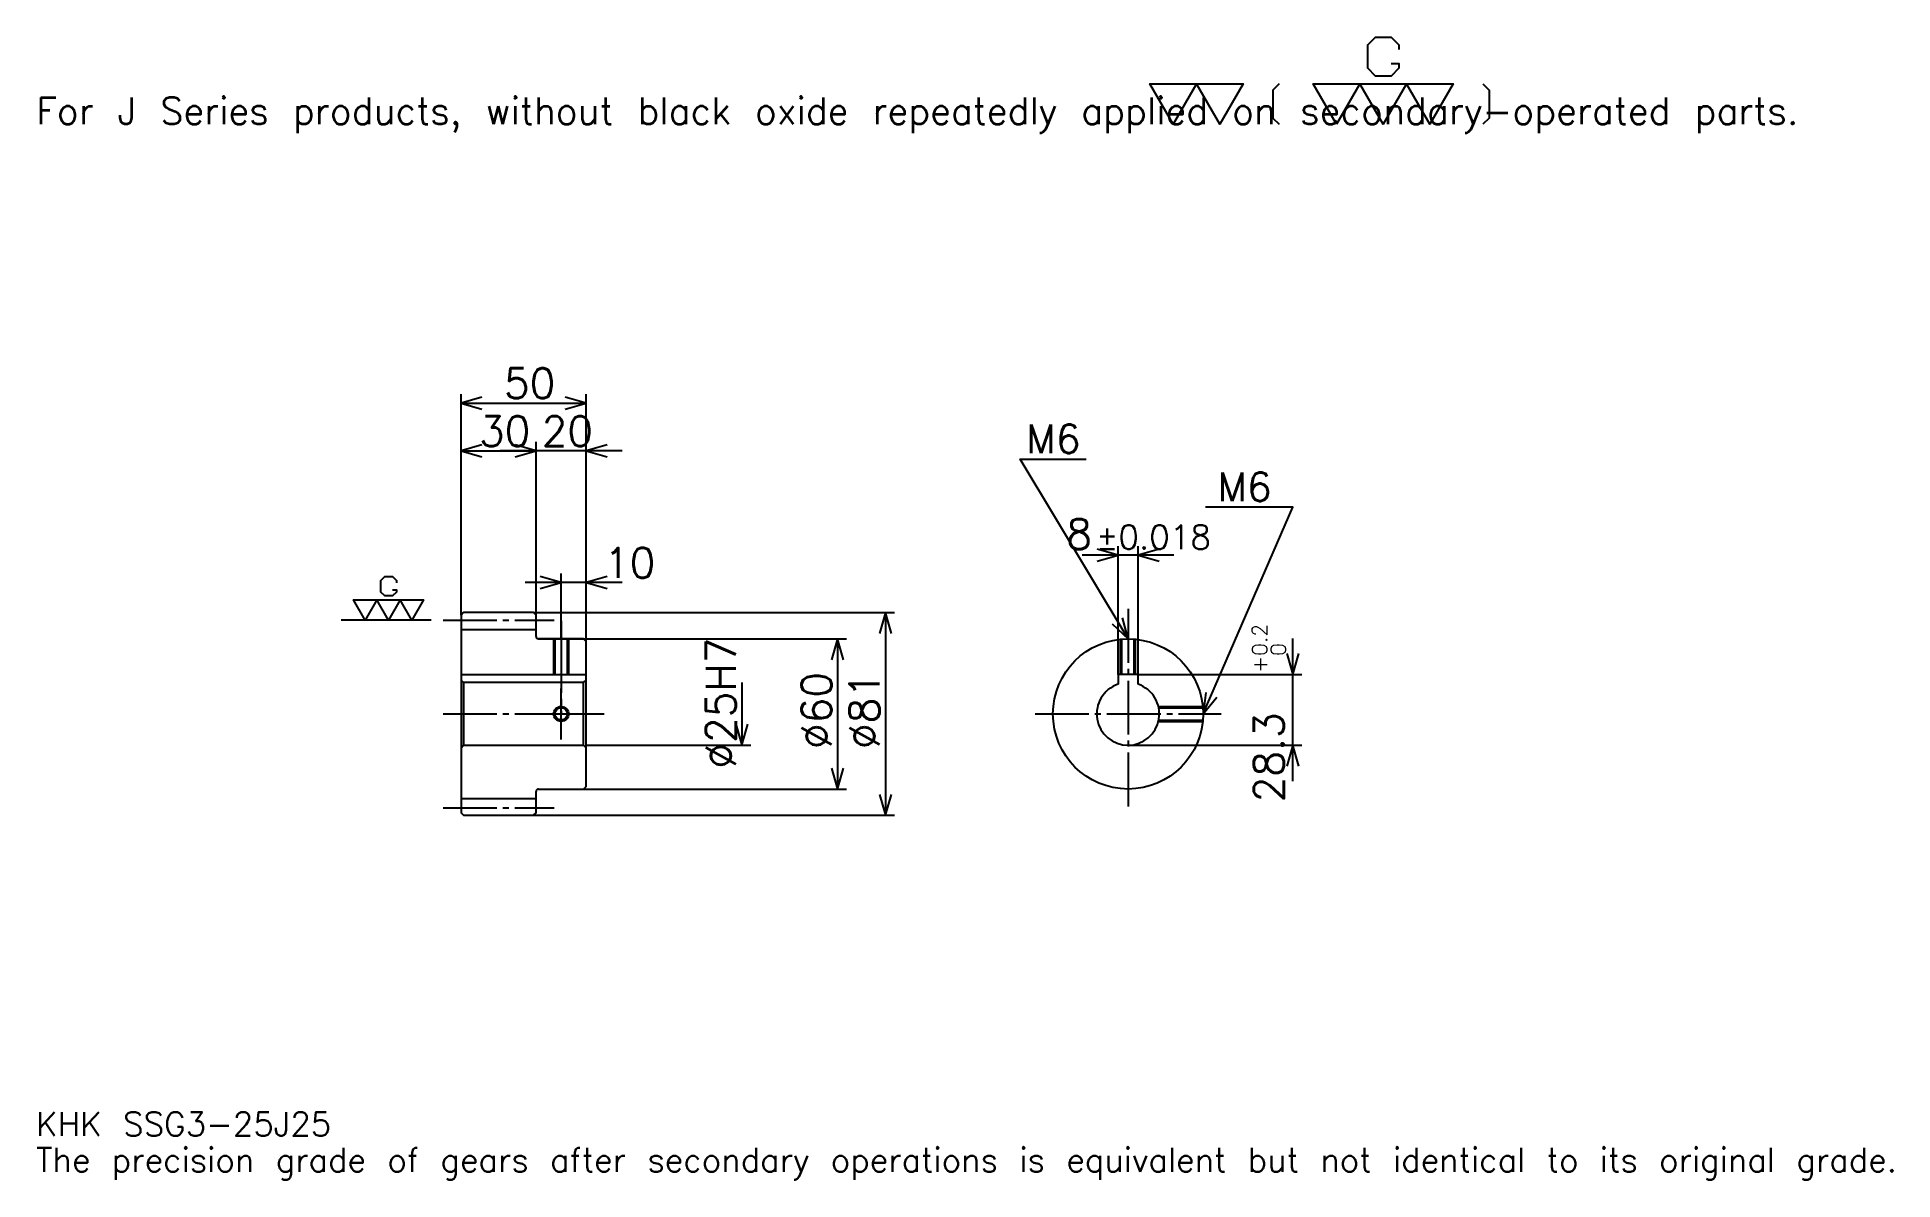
# Model space of a CAD drawing. Extents: x 24 to 766, y 9 to 465.
import ezdxf

# ---------------------------------------------------------------- set-up
doc = ezdxf.new("R2010")
doc.units = 0
doc.linetypes.add('DASHDOT', pattern=[28.695651, 21.521739, -2.391304, 2.391304, -2.391304])
doc.layers.get('0').update_dxf_attribs({"linetype": 'CONTINUOUS'})
doc.layers.add('DASHDOT', color=6, linetype='DASHDOT')
doc.styles.add('KANJI', font='TXT', dxfattribs={"bigfont": 'BIGFONT'})

msp = doc.modelspace()

# ---------------------------------------------------------------- linework, layer by layer
at = {"color": 5}
for p, q in [((193.695663, 235.391312), (193.695663, 322.67392)), ((193.695663, 319.086975), (243.695663, 319.086975)), ((243.695663, 235.391312), (243.695663, 322.67392)), ((193.695663, 299.956543), (223.695663, 299.956543)), ((258.043488, 299.956543), (209.347839, 299.956543)), ((223.695663, 235.391312), (223.695663, 303.543488)), ((456.217407, 210.691315), (456.217407, 261.956543)), ((464.217407, 210.691315), (464.217407, 261.956543)), ((478.565247, 258.369568), (441.869568, 258.369568)), ((258.043488, 247.347839), (219.347839, 247.347839)), ((233.695663, 235.391312), (233.695663, 250.934784)), ((193.695663, 234.391312), (193.695663, 235.391312)), ((222.695663, 235.391312), (243.695663, 235.391312)), ((223.695663, 234.391312), (223.695663, 235.391312)), ((233.695663, 224.891312), (233.695663, 235.391312)), ((233.695663, 224.891312), (233.695663, 235.391312)), ((243.695663, 235.391312), (366.847839, 235.391312)), ((243.695663, 223.891312), (243.695663, 235.391312)), ((363.260864, 235.391312), (363.260864, 154.391312)), ((224.695663, 224.891312), (243.695663, 224.891312)), ((243.695663, 224.891312), (347.717407, 224.891312)), ((344.130432, 224.891312), (344.130432, 164.891312)), ((526.086975, 168.043488), (526.086975, 225.039139)), ((464.217407, 210.691315), (529.673889, 210.691315)), ((305.869568, 207.391312), (305.869568, 182.391312)), ((243.695663, 182.391312), (309.456543, 182.391312)), ((460.217407, 182.391312), (529.673889, 182.391312)), ((224.695663, 164.891312), (243.695663, 164.891312)), ((243.695663, 164.891312), (347.717407, 164.891312)), ((222.695663, 154.391312), (243.695663, 154.391312)), ((243.695663, 154.391312), (366.847839, 154.391312))]:
    msp.add_line(p, q, dxfattribs=at)
at = {"color": 7}
msp.add_line((181.739136, 232.391312), (145.869568, 232.391312), dxfattribs=at)
at = {"color": 4}
for p, q in [((193.695663, 228.641312), (223.695663, 228.641312)), ((193.695663, 210.691315), (243.695663, 210.691315)), ((242.695663, 207.391312), (243.695663, 208.391312)), ((194.695663, 207.391312), (194.695663, 182.391312)), ((242.695663, 182.391312), (243.695663, 181.391312)), ((193.695663, 161.141312), (223.695663, 161.141312))]:
    msp.add_line(p, q, dxfattribs=at)
at = {"color": 7}
for points in [[(565.304321, 454.682617), (568.413025, 454.682617), (568.413025, 452.817383), (565.304321, 449.70871), (559.086975, 449.70871), (555.978271, 452.817383), (555.978271, 462.143494), (559.086975, 465.252167), (565.304321, 465.252167), (568.413025, 462.143494), (568.413025, 460.278259)], [(478.260864, 430.434784), (468.934784, 446.600006), (506.239136, 446.600006), (496.913025, 430.434784), (487.586945, 446.600006), (478.260864, 430.434784)], [(520.539124, 446.600006), (518.052185, 444.113037), (518.052185, 432.921753), (520.539124, 430.434784)], [(543.543457, 430.434784), (534.217407, 446.600006), (590.173889, 446.600006), (580.847839, 430.434784), (571.521729, 446.600006), (562.195679, 430.434784), (552.869568, 446.600006), (543.543457, 430.434784)], [(601.986938, 446.600006), (604.473877, 444.113037), (604.473877, 432.921753), (601.986938, 430.434784)], [(166.315231, 244.515228), (167.869583, 244.515228), (167.869583, 243.582611), (166.315231, 242.028259), (163.206543, 242.028259), (161.652191, 243.582611), (161.652191, 248.245667), (163.206543, 249.800003), (166.315231, 249.800003), (167.869583, 248.245667), (167.869583, 247.313049)], [(155.434799, 232.391312), (150.771759, 240.473923), (178.750015, 240.473923), (174.086975, 232.391312), (169.42392, 240.473923), (164.76088, 232.391312), (160.097839, 240.473923), (155.434799, 232.391312)]]:
    msp.add_lwpolyline(points, dxfattribs=at)
at = {"color": 5}
for points in [[(202.065231, 321.478271), (193.695663, 319.086975), (202.065231, 316.695679)], [(235.326096, 316.695679), (243.695663, 319.086975), (235.326096, 321.478271)], [(202.065231, 302.347839), (193.695663, 299.956543), (202.065231, 297.565216)], [(215.326096, 297.565216), (223.695663, 299.956543), (215.326096, 302.347839)], [(215.326096, 297.565216), (223.695663, 299.956543), (215.326096, 302.347839)], [(252.065231, 302.347839), (243.695663, 299.956543), (252.065231, 297.565216)], [(460.217407, 224.891312), (417.17392, 296.630432), (443.478271, 296.630432)], [(490.217407, 194.891312), (526.086975, 277.5), (491.173889, 277.5)], [(447.847839, 255.978271), (456.217407, 258.369568), (447.847839, 260.760864)], [(472.586975, 260.760864), (464.217407, 258.369568), (472.586975, 255.978271)], [(225.326096, 244.956528), (233.695663, 247.347839), (225.326096, 249.739136)], [(252.065231, 249.739136), (243.695663, 247.347839), (252.065231, 244.956528)], [(365.652191, 227.021744), (363.260864, 235.391312), (360.869568, 227.021744)], [(453.860779, 230.83783), (460.217407, 224.891312), (457.961792, 233.298462)], [(346.521759, 216.521744), (344.130432, 224.891312), (341.739136, 216.521744)], [(523.695679, 219.060883), (526.086975, 210.691315), (528.478271, 219.060883)], [(491.357422, 203.520813), (490.217407, 194.891312), (495.744324, 201.615967)], [(303.478271, 190.76088), (305.869568, 182.391312), (308.260864, 190.76088)], [(528.478271, 174.021744), (526.086975, 182.391312), (523.695679, 174.021744)], [(341.739136, 173.26088), (344.130432, 164.891312), (346.521759, 173.26088)], [(360.869568, 162.76088), (363.260864, 154.391312), (365.652191, 162.76088)]]:
    msp.add_lwpolyline(points, dxfattribs=at)
at = {"color": 4}
for points in [[(223.695663, 225.891312), (223.695663, 234.391312), (222.695663, 235.391312), (194.695663, 235.391312), (193.695663, 234.391312), (193.695663, 181.391312)], [(224.695663, 164.891312), (242.695663, 164.891312), (243.695663, 165.891312), (243.695663, 223.891312), (242.695663, 224.891312), (224.695663, 224.891312)], [(230.695663, 224.891312), (230.695663, 210.691315)], [(231.235657, 224.891312), (231.235657, 210.691315)], [(236.15567, 224.891312), (236.15567, 210.691315)], [(236.695663, 224.891312), (236.695663, 210.691315)], [(457.217407, 210.691315), (457.217407, 224.740936)], [(457.757385, 210.691315), (457.757385, 224.790283)], [(462.677368, 210.691315), (462.677368, 224.790283)], [(463.217407, 210.691315), (463.217407, 224.740936)], [(193.695663, 181.391312), (194.695663, 182.391312), (242.695663, 182.391312), (242.695663, 207.391312), (194.695663, 207.391312), (193.695663, 208.391312)], [(464.217407, 206.734024), (464.217407, 210.691315), (456.217407, 210.691315), (456.217407, 206.734024)], [(472.352051, 197.891312), (490.067017, 197.891312)], [(472.472961, 197.351318), (490.116333, 197.351318)], [(472.352051, 191.891312), (490.067017, 191.891312)], [(472.472961, 192.431305), (490.116333, 192.431305)], [(193.695663, 181.391312), (193.695663, 155.391312), (194.695663, 154.391312), (222.695663, 154.391312), (223.695663, 155.391312), (223.695663, 163.891312)]]:
    msp.add_lwpolyline(points, dxfattribs=at)
for centre, radius in [((460.217407, 194.891312), 30), ((233.695663, 194.891312), 2.46)]:
    msp.add_circle(centre, radius, dxfattribs=at)
at = {"color": 7}
msp.add_circle((233.695663, 194.891312), 3, dxfattribs=at)
at = {"color": 4}
for centre, radius, start, end in [((224.695663, 225.891312), 1, 180, 270), ((460.217407, 194.891312), 12.5, 108.662925185, 71.337074815), ((224.695663, 163.891312), 1, 90, 180)]:
    msp.add_arc(centre, radius, start, end, dxfattribs=at)
at = {"layer": 'DASHDOT', "color": 7}
for p, q in [((186.521744, 232.391312), (230.869568, 232.391312)), ((460.217407, 236.847839), (460.217407, 157.717407)), ((233.695663, 224.891312), (233.695663, 194.891312)), ((186.521744, 194.891312), (250.869568, 194.891312)), ((423.043488, 194.891312), (497.391296, 194.891312)), ((186.521744, 157.391312), (230.869568, 157.391312))]:
    msp.add_line(p, q, dxfattribs=at)
for points in [[(233.695663, 232.065216), (233.695663, 203.517395)], [(233.695663, 184.717392), (233.695663, 205.065231)], [(223.521759, 194.891312), (243.869568, 194.891312)]]:
    msp.add_lwpolyline(points, dxfattribs=at)

# ---------------------------------------------------------------- texts
at = {"color": 7, "style": 'KANJI'}
for s, height, p in [('For J Series products, without black oxide repeatedly applied on secondary-operated parts.', 10.76087, (23.913044, 430.434784)), ('50', 11.956522, (210.92392, 321)), ('30', 11.956522, (200.92392, 301.869568)), ('20', 11.956522, (225.92392, 301.869568)), ('M6', 11.478261, (419.565247, 299.021729)), ('M6', 11.478261, (495.956543, 279.891296)), ('8', 11.956522, (435.536743, 260.760864)), ('%%p0.018', 9.565217, (447.372253, 260.760864)), ('10', 11.956522, (250.869568, 249.26088)), ('KHK SSG3-25J25', 9.565217, (23.913044, 26.304348)), ('The precision grade of gears after secondary operations is equivalent but not identical to its original grade.', 9.565217, (23.913044, 11.956522))]:
    msp.add_text(s, height=height, dxfattribs=at).set_placement(p)
for s, height, p in [('0.2', 5.978261, (515.804321, 218.0672)), ('%%c25H7', 11.956522, (303.478271, 173.070663)), ('+', 5.978261, (515.804321, 211.371552)), ('0', 5.978261, (523.217407, 218.0672)), ('%%c60', 11.956522, (341.739136, 180.842407)), ('%%c81', 11.956522, (360.869568, 180.842407)), ('28.3', 11.956522, (522.5, 159.618988))]:
    msp.add_text(s, height=height, rotation=90, dxfattribs=at).set_placement(p)

doc.saveas('drawing.dxf')
